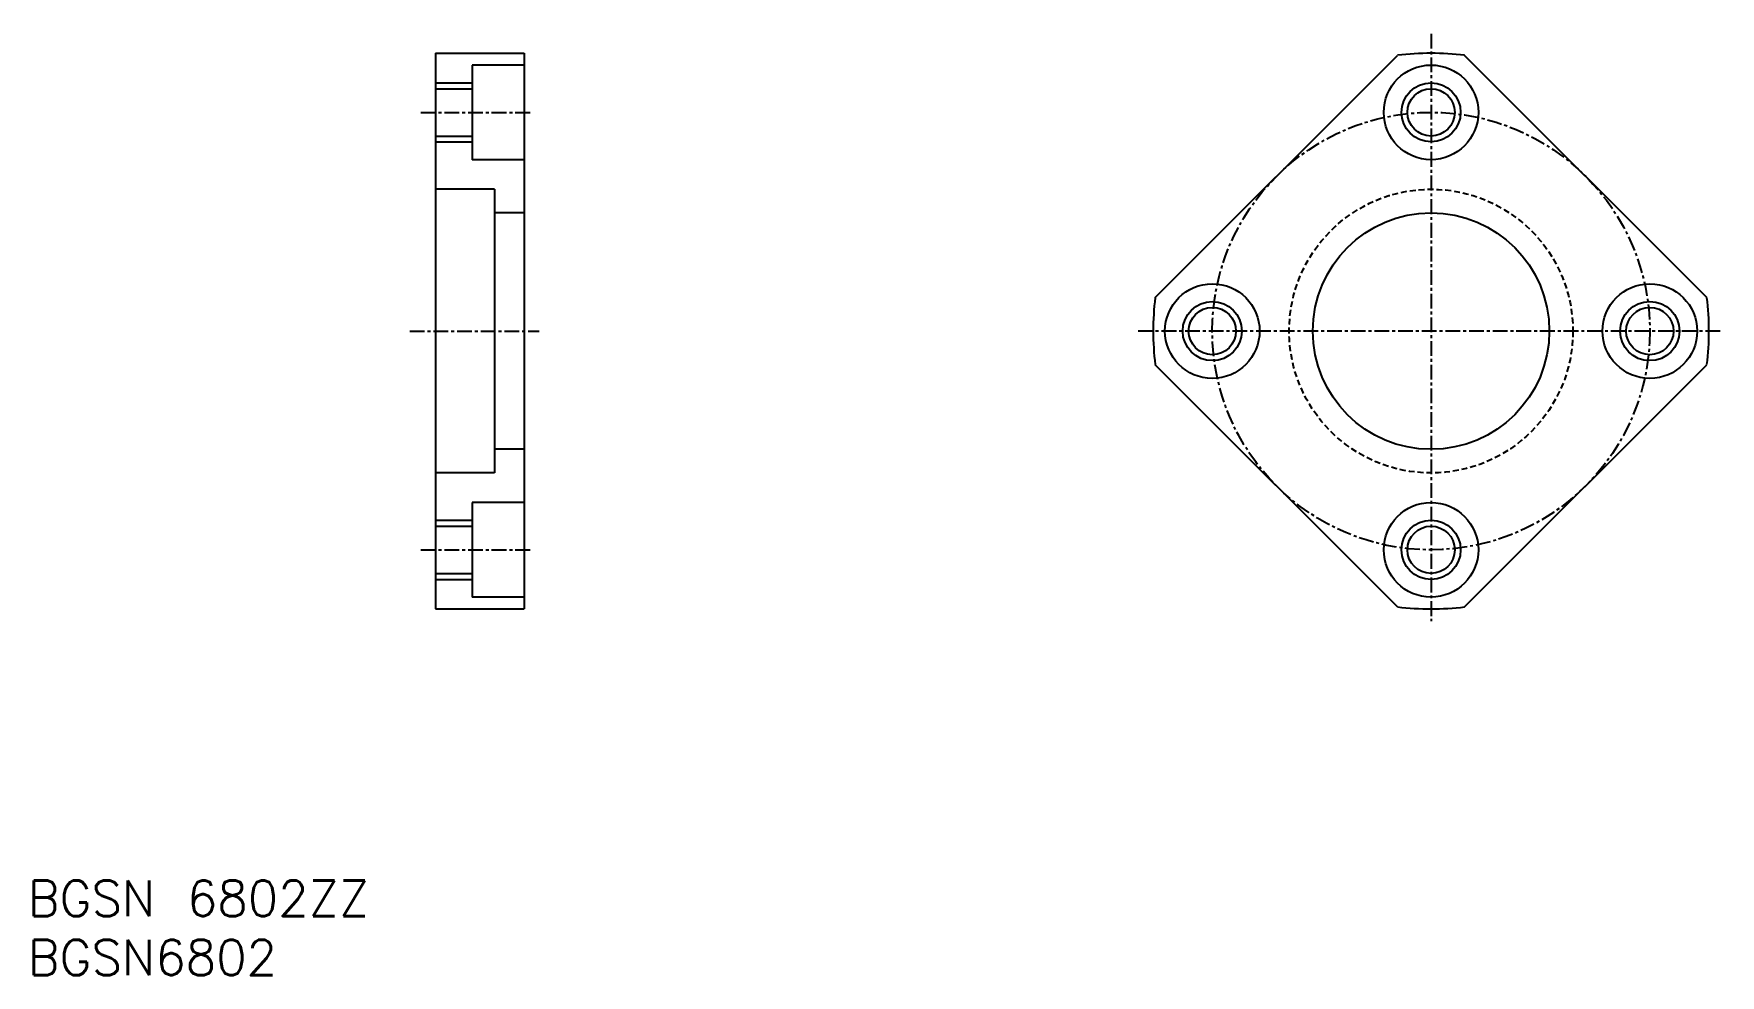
# Model space of a CAD drawing. Extents: x 45 to 188, y 37 to 117.
import ezdxf
from ezdxf.enums import TextEntityAlignment as Align

# ---------------------------------------------------------------- set-up
doc = ezdxf.new("R2010")
doc.units = 0
doc.linetypes.add('CENTER', pattern=[2, 1.25, -0.25, 0.25, -0.25])
doc.linetypes.add('DASHED', pattern=[0.75, 0.5, -0.25])
doc.layers.get('0').update_dxf_attribs({"linetype": 'CONTINUOUS'})
doc.layers.add('CENTER', color=1, linetype='CENTER')
doc.styles.get("Standard").update_dxf_attribs({"font": 'txt.shx', "bigfont": 'extfont.shx'})

msp = doc.modelspace()

# ---------------------------------------------------------------- linework, layer by layer
at = {"color": 7, "linetype": 'CONTINUOUS'}
for p, q in [((79.27, 115.28), (79.27, 68.28)), ((79.27, 115.28), (86.77, 115.28)), ((86.77, 114.28), (82.37, 114.28)), ((82.37, 114.28), (82.37, 106.28)), ((86.77, 115.28), (86.77, 68.28)), ((140.14, 94.61), (160.63, 115.1)), ((186.79, 94.61), (166.3, 115.1)), ((79.27, 112.28), (82.37, 112.28)), ((79.27, 108.28), (82.37, 108.28)), ((86.77, 106.28), (82.37, 106.28)), ((84.27, 103.78), (79.27, 103.78)), ((84.27, 103.78), (84.27, 79.78)), ((86.77, 101.78), (84.27, 101.78)), ((160.63, 68.45), (140.14, 88.94)), ((166.3, 68.45), (186.79, 88.94)), ((86.77, 81.78), (84.27, 81.78)), ((84.27, 79.78), (79.27, 79.78)), ((86.77, 77.28), (82.37, 77.28)), ((82.37, 77.28), (82.37, 69.28)), ((79.27, 75.28), (82.37, 75.28)), ((79.27, 71.28), (82.37, 71.28)), ((86.77, 69.28), (82.37, 69.28)), ((79.27, 68.28), (86.77, 68.28))]:
    msp.add_line(p, q, dxfattribs=at)
at = {"color": 3, "linetype": 'CONTINUOUS'}
for p, q in [((79.27, 112.78), (82.37, 112.78)), ((79.27, 107.78), (82.37, 107.78)), ((79.27, 75.78), (82.37, 75.78)), ((79.27, 70.78), (82.37, 70.78))]:
    msp.add_line(p, q, dxfattribs=at)
at = {"color": 7, "linetype": 'CONTINUOUS'}
for centre, radius in [((163.46, 110.28), 4), ((163.46, 110.28), 2), ((163.46, 91.78), 10), ((144.96, 91.78), 4), ((181.96, 91.78), 4), ((144.96, 91.78), 2), ((181.96, 91.78), 2), ((163.46, 73.28), 4), ((163.46, 73.28), 2)]:
    msp.add_circle(centre, radius, dxfattribs=at)
at = {"color": 3, "linetype": 'CONTINUOUS'}
for centre in [(163.46, 110.28), (144.96, 91.78), (181.96, 91.78), (163.46, 73.28)]:
    msp.add_circle(centre, 2.5, dxfattribs=at)
at = {"color": 3, "linetype": 'DASHED'}
msp.add_circle((163.46, 91.78), 12, dxfattribs=at)
at = {"color": 7, "linetype": 'CONTINUOUS'}
for start, end in [(83.0722, 96.9278), (173.0722, 186.9278), (353.0722, 6.9278), (263.0722, 276.9278)]:
    msp.add_arc((163.46, 91.78), 23.5, start, end, dxfattribs=at)
at = {"layer": 'CENTER', "color": 1, "linetype": 'CENTER'}
for p, q in [((163.46, 116.93), (163.46, 67.24)), ((78.02, 110.28), (87.45, 110.28)), ((77.1, 91.78), (88.04, 91.78)), ((187.92, 91.78), (138.68, 91.78)), ((78.02, 73.28), (87.45, 73.28))]:
    msp.add_line(p, q, dxfattribs=at)
msp.add_circle((163.46, 91.78), 18.5, dxfattribs=at)

# ---------------------------------------------------------------- texts
at = {"color": 7, "linetype": 'CONTINUOUS'}
for s, p in [('BGSN 6802ZZ', (44.78, 43.8)), ('BGSN6802', (44.78, 38.8))]:
    msp.add_text(s, height=3, dxfattribs=at).set_placement(p, align=Align.MIDDLE_LEFT)

doc.saveas('drawing.dxf')
